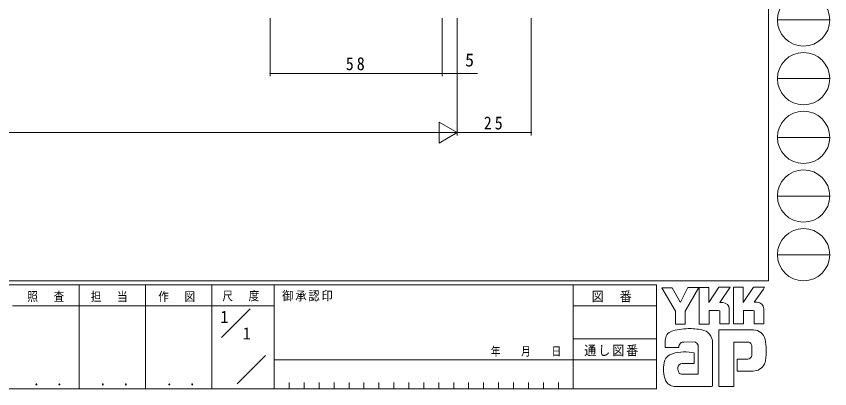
# Model space of a CAD drawing. Units: millimetres on the paper. Extents: x -397 to 397, y -282 to 282.
# Drawn here: x 122.5 to 396.7, y -282.1 to -156.4 of the extents above; entities that cross this region are included whole.
import ezdxf
from ezdxf.enums import TextEntityAlignment as Align

# ---------------------------------------------------------------- set-up
doc = ezdxf.new("R2010")
doc.units = ezdxf.units.MM
doc.layers.add('0-1_YKK_ZWAK', color=7, linetype='Continuous', lineweight=18)
doc.layers.add('0-3_YKK_D', color=6, linetype='Continuous', lineweight=18)
doc.layers.add('0-2_USER1', color=7, linetype='Continuous')
doc.styles.add('ＭＳ ゴシック', font='')
doc.styles.get('ＭＳ ゴシック').set_extended_font_data('MS Gothic')

msp = doc.modelspace()

# ---------------------------------------------------------------- linework, layer by layer
at = {"layer": '0-1_YKK_ZWAK'}
for p, q in [((376.092, 279.312), (376.092, -245.688)), ((379.068, -157.684), (396.708, -157.684)), ((379.068, -177.48), (396.708, -177.48)), ((379.068, -197.276), (396.708, -197.276)), ((379.068, -217.072), (396.708, -217.072)), ((379.068, -236.868), (396.708, -236.868)), ((376.092, -245.688), (-393.908, -245.688)), ((338.292, -247.088), (-393.908, -247.088)), ((143.692, -247.088), (143.692, -282.088)), ((166.092, -247.088), (166.092, -282.088)), ((188.492, -247.088), (188.492, -282.088)), ((209.492, -247.088), (209.492, -282.088)), ((310.291, -247.088), (310.291, -282.088)), ((338.292, -247.088), (338.292, -282.088)), ((340.129, -247.994), (343.642, -247.994)), ((344.724, -255.886), (340.129, -247.994)), ((348.928, -247.885), (346.372, -252.859)), ((352.751, -260.319), (352.751, -247.912)), ((364.266, -247.804), (367.537, -247.804)), ((364.266, -260.211), (364.266, -247.804)), ((370.969, -247.804), (374.753, -247.804)), ((374.375, -248.453), (371.253, -252.913)), ((374.753, -247.804), (374.375, -248.453)), ((189.476, -254.087), (121.292, -254.087)), ((189.476, -254.087), (209.492, -254.087)), ((310.291, -254.088), (338.292, -254.088)), ((360.671, -252.994), (359.632, -252.994)), ((372.292, -252.913), (371.253, -252.913)), ((191.662, -264.824), (201.355, -255.13)), ((359.266, -255.67), (356.076, -255.67)), ((362.833, -255.156), (362.833, -260.238)), ((367.672, -255.643), (367.672, -260.211)), ((370.861, -255.643), (367.672, -255.643)), ((371.294, -255.805), (370.861, -255.643)), ((371.294, -260.184), (371.294, -255.805)), ((374.456, -255.156), (374.456, -260.184)), ((367.672, -260.211), (364.266, -260.211)), ((371.294, -260.133), (371.344, -260.184)), ((374.456, -260.184), (371.294, -260.184)), ((370.915, -262.184), (359.32, -262.184)), ((359.32, -262.184), (359.32, -281.294)), ((310.291, -265.287), (338.292, -265.287)), ((341.21, -268.158), (341.21, -266.229)), ((345.859, -268.158), (341.21, -268.158)), ((351.238, -266.293), (347.54, -266.363)), ((352.319, -277.159), (352.319, -267.428)), ((357.211, -266.671), (357.211, -281.267)), ((364.347, -266.347), (368.996, -266.347)), ((364.347, -281.294), (364.347, -266.347)), ((370.465, -267.844), (370.483, -270.478)), ((196.964, -280.433), (206.488, -270.909)), ((209.492, -272.288), (310.291, -272.288)), ((338.292, -272.287), (310.291, -272.287)), ((350.967, -273.618), (346.973, -273.622)), ((365.563, -272.077), (365.563, -276.212)), ((369.104, -272.077), (365.563, -272.077)), ((365.563, -276.212), (370.888, -276.212)), ((370.888, -276.212), (371.969, -275.969)), ((346.697, -277.159), (352.319, -277.159)), ((351.886, -277.159), (352.238, -277.159)), ((352.319, -277.157), (352.32, -277.159)), ((-393.908, -282.088), (338.292, -282.088)), ((214.532, -279.988), (214.532, -282.088)), ((219.572, -279.988), (219.572, -282.088)), ((224.612, -279.988), (224.612, -282.088)), ((229.652, -279.988), (229.652, -282.088)), ((234.692, -279.988), (234.692, -282.088)), ((239.732, -279.988), (239.732, -282.088)), ((244.772, -279.988), (244.772, -282.088)), ((249.812, -279.988), (249.812, -282.088)), ((254.852, -279.988), (254.852, -282.088)), ((259.892, -279.988), (259.892, -282.088)), ((264.932, -279.988), (264.932, -282.088)), ((269.972, -279.988), (269.972, -282.088)), ((275.012, -279.988), (275.012, -282.088)), ((280.052, -279.988), (280.052, -282.088)), ((285.092, -279.988), (285.092, -282.088)), ((290.132, -279.988), (290.132, -282.088)), ((295.172, -279.988), (295.172, -282.088)), ((300.211, -279.988), (300.211, -282.088)), ((305.251, -279.988), (305.251, -282.088)), ((345.859, -281.348), (344.372, -281.348)), ((356.887, -281.321), (345.859, -281.348)), ((357.211, -281.267), (356.887, -281.321))]:
    msp.add_line(p, q, dxfattribs=at)
for points in [[(343.642, -247.994), (346.156, -252.697), (346.372, -252.859)], [(348.928, -247.885), (352.554, -247.885), (348.021, -255.913)], [(352.751, -247.912), (355.968, -247.912), (355.968, -253.011), (359.347, -247.858)], [(359.347, -247.858), (363.172, -247.858), (359.632, -252.994)], [(367.537, -247.804), (367.537, -252.996), (370.969, -247.804)], [(348.021, -255.913), (348.021, -260.346), (344.724, -260.346), (344.724, -255.886)], [(356.076, -255.67), (356.076, -260.319), (352.751, -260.319)], [(362.833, -260.238), (359.698, -260.238), (359.698, -255.832), (359.266, -255.67)], [(350.265, -269.861), (350.967, -270.023), (350.967, -273.618)], [(359.32, -281.294), (363.563, -281.294), (364.347, -281.294)]]:
    msp.add_lwpolyline(points, dxfattribs=at)
for centre in [(387.888, -157.684), (387.888, -177.48), (387.888, -197.276), (387.888, -217.072), (387.888, -236.868)]:
    msp.add_circle(centre, 8.82, dxfattribs=at)
for centre, radius, start, end in [((360.671, -255.157), 2.163, 0.00166, 89.99604), ((372.292, -255.075), 2.163, 0.00166, 89.99604), ((343.898, -265.143), 2.444, 109.02127, 161.51264), ((349.014, -279.489), 17.68, 89.89165, 109.30848), ((349.533, -282.551), 20.748, 78.7801, 91.46938), ((352.822, -266.584), 4.449, 40.66422, 80.31694), ((370.764, -266.528), 4.341, 14.44572, 87.08746), ((346.251, -266.253), 5.037, 158.41083, 179.71775), ((352.601, -266.573), 4.612, 358.78059, 38.76563), ((354.458, -269.275), 20.86, 350.99027, 10.67625), ((347.967, -268.095), 2.109, 138.46382, 181.71359), ((347.407, -268.058), 1.701, 85.50551, 126.78038), ((350.748, -267.842), 1.625, 14.7552, 72.44995), ((369.157, -267.567), 1.229, 16.43123, 96.91661), ((366.823, -268.295), 3.673, 4.93423, 17.03552), ((344.719, -274.015), 3.908, 121.82711, 169.08475), ((347.812, -282.942), 13.309, 79.38098, 112.05825), ((369.105, -270.771), 1.306, 269.95468, 342.90145), ((366.802, -270.129), 3.697, 343.6902, 354.75362), ((351.741, -275.482), 11.082, 168.76372, 199.80079), ((346.982, -275.067), 1.445, 90.33953, 178.03639), ((370.827, -271.833), 4.291, 285.44291, 349.90448), ((347.874, -275.416), 2.369, 171.08203, 216.71923), ((346.942, -275.653), 1.526, 230.9728, 260.75491), ((344.732, -277.53), 3.823, 207.31435, 263.59464)]:
    msp.add_arc(centre, radius, start, end, dxfattribs=at)
at = {"layer": '0-3_YKK_D'}
for p, q in [((208.12, -157.058), (208.12, -176.688)), ((266.12, -157.058), (266.12, -176.688)), ((266.12, -157.058), (266.12, -176.688)), ((271.12, -157.058), (271.12, -176.688)), ((271.12, -157.058), (271.12, -196.688)), ((271.12, -157.058), (271.12, -196.688)), ((296.12, -157.058), (296.12, -196.688)), ((266.12, -175.688), (208.12, -175.688)), ((266.12, -175.688), (271.12, -175.688)), ((271.12, -175.688), (278.02, -175.688)), ((265.058, -192.188), (265.058, -199.188)), ((271.12, -195.688), (265.058, -192.188)), ((264.12, -195.688), (-21.88, -195.688)), ((271.12, -195.688), (258.995, -195.688)), ((271.12, -195.688), (265.058, -199.188)), ((296.12, -195.688), (271.12, -195.688))]:
    msp.add_line(p, q, dxfattribs=at)
for centre, start, end in [((208.12, -175.688), 0, 180), ((208.12, -175.688), 180, 0), ((266.12, -175.688), 0, 180), ((266.12, -175.688), 0, 180), ((266.12, -175.688), 180, 0), ((266.12, -175.688), 180, 0), ((271.12, -175.688), 0, 180), ((271.12, -175.688), 180, 0), ((296.12, -195.688), 0, 180), ((296.12, -195.688), 180, 0)]:
    msp.add_arc(centre, 0.106, start, end, dxfattribs=at)

# ---------------------------------------------------------------- texts
at = {"layer": '0-1_YKK_ZWAK', "attachment_point": 7, "style": 'ＭＳ ゴシック'}
for s, insert, char_height in [('\\T1.24;\\W0.85;照\\~\\~査', (126.281, -252.868), 3.079), ('\\T1.24;\\W0.85;担\\~\\~当', (147.646, -252.868), 3.079), ('\\T1.24;\\W0.85;作\\~\\~図', (170.412, -252.85), 3.079), ('\\T1.24;\\W0.85;尺\\~\\~度', (192.004, -252.625), 3.079), ('\\T1.17;\\W0.9;御承認印', (212.159, -252.62), 3.079), ('\\T1.17;\\W0.9;図\u3000番', (316.489, -252.95), 3.284), ('\\T1.28;\\W0.8;年\\~\\~\\~月\\~\\~\\~日', (282.468, -271.257), 2.903), ('\\T1.17;\\W0.9;通し図番', (313.971, -271.172), 3.284), ('\\T1.24;\\W0.85;\\~．\\~．', (125.747, -281.034), 3.592), ('\\T1.24;\\W0.85;\\~．\\~．', (148.147, -281.034), 3.592), ('\\T1.24;\\W0.85;\\~．\\~．', (170.547, -281.034), 3.592)]:
    msp.add_mtext(s, dxfattribs=dict(at, insert=insert, char_height=char_height))
at = {"layer": '0-2_USER1', "style": 'ＭＳ ゴシック'}
for p in [(191.292, -261.087), (198.825, -266.687)]:
    msp.add_text('1', height=4.106, dxfattribs=at).set_placement(p, align=Align.BOTTOM_LEFT)
at = {"layer": '0-3_YKK_D', "color": 7, "style": 'ＭＳ ゴシック'}
msp.add_text('5', height=4.399, dxfattribs=at).set_placement((273.82, -174.688), align=Align.BOTTOM_LEFT)
at = {"layer": '0-3_YKK_D', "color": 7, "char_height": 4.399, "attachment_point": 7, "style": 'ＭＳ ゴシック'}
for s, insert in [('\\T1.37;\\W0.9;58', (233.6, -174.688)), ('\\T1.37;\\W0.9;25', (280.1, -194.688))]:
    msp.add_mtext(s, dxfattribs=dict(at, insert=insert))

doc.saveas('drawing.dxf')
